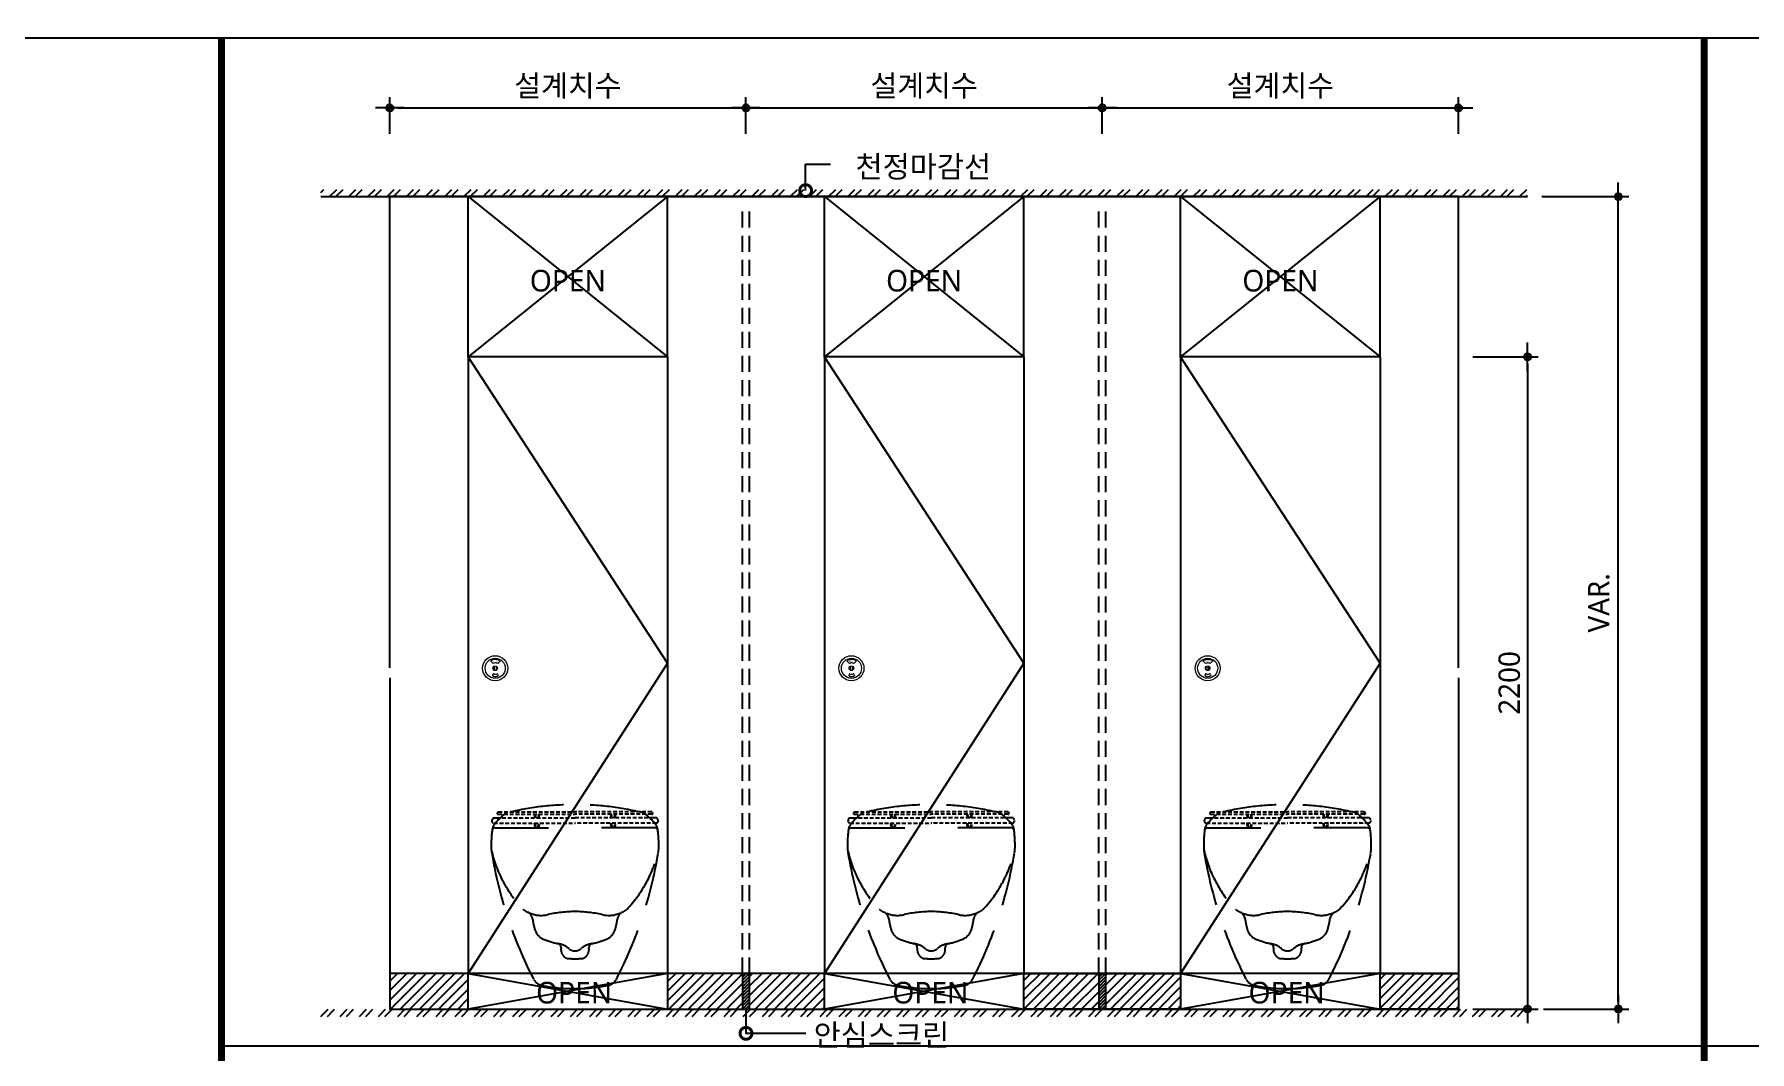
# Model space of a CAD drawing. Extents: x -256 to 8104, y -176 to 5714.
# Drawn here: x 2221 to 4629, y 4116 to 5543 of the extents above; entities that cross this region are included whole.
import ezdxf
from ezdxf.enums import TextEntityAlignment as Align

# ---------------------------------------------------------------- set-up
doc = ezdxf.new("R2010")
doc.units = 0
doc.header["$LTSCALE"] = 30
doc.linetypes.add('HIDDEN', pattern=[0.375, 0.25, -0.125])
doc.layers.get('0').update_dxf_attribs({"linetype": 'CONTINUOUS'})
doc.layers.get('DEFPOINTS').update_dxf_attribs({"linetype": 'CONTINUOUS'})
for name, color, linetype in [('DIM', 7, 'CONTINUOUS'), ('HAT', 8, 'CONTINUOUS'), ('HID', 9, 'HIDDEN'), ('문자', 3, 'CONTINUOUS'), ('부자재', 4, 'CONTINUOUS'), ('잠금쇠(회전형)', 4, 'CONTINUOUS'), ('치수', 1, 'CONTINUOUS'), ('판넬', 2, 'CONTINUOUS'), ('해치', 8, 'CONTINUOUS')]:
    doc.layers.add(name, color=color, linetype=linetype)
doc.styles.add('HDW', font='gulim.ttc')
doc.styles.add('돋움', font='malgun.ttf')
doc.dimstyles.new('10', dxfattribs={"dimscale": 10, "dimtxt": 3, "dimasz": 1, "dimexe": 1.5, "dimexo": 2, "dimgap": 1, "dimtad": 1, "dimdec": 0, "dimlunit": 6, "dimtxsty": '돋움', "dimblk": 'DIMDOT', "dimcen": -1, "dimdle": 1.5, "dimclrt": 3, "dimazin": 3, "dimtfac": 1, "dimtdec": 0, "dimtix": 1, "dimtmove": 2, "dimatfit": 3, "dimldrblk": 'DIMDOT', "dimarcsym": 0})

# ---------------------------------------------------------------- blocks, each defined once
blk = doc.blocks.new('DIMDOT')
at = {"linetype": 'Continuous'}
blk.add_line((-2, 0), (2, 0), dxfattribs=at)
for radius in [0.5, 0.25]:
    blk.add_circle((0, 0), radius, dxfattribs=at)
blk = doc.blocks.new('*D584')
at = {"layer": 'DEFPOINTS', "color": 0}
for p in [(31541.7, -1384.1), (31041.7, -1440.4), (31541.7, -1440.4)]:
    blk.add_point(p, dxfattribs=at)
at = {"layer": 'DIM', "color": 0, "lineweight": -2, "ltscale": 10}
for p, q in [((31041.7, -1420.4), (31041.7, -1369.1)), ((31541.7, -1420.4), (31541.7, -1369.1)), ((31051.7, -1384.1), (31531.7, -1384.1))]:
    blk.add_line(p, q, dxfattribs=at)
at = {"layer": 'DIM', "color": 0, "lineweight": -2, "xscale": 10, "yscale": 10, "zscale": 10, "rotation": 180}
blk.add_blockref('DIMDOT', (31041.7, -1384.1), dxfattribs=at)
at = {"layer": 'DIM', "color": 0, "lineweight": -2, "xscale": 10, "yscale": 10, "zscale": 10}
blk.add_blockref('DIMDOT', (31541.7, -1384.1), dxfattribs=at)
at = {"layer": 'DIM', "color": 3, "insert": (31291.7, -1354.4), "char_height": 30, "attachment_point": 5, "style": '돋움'}
blk.add_mtext('설계치수', dxfattribs=at)
blk = doc.blocks.new('*D585')
at = {"layer": 'DEFPOINTS', "color": 0}
for p in [(32041.7, -1384.1), (31541.7, -1440.4), (32041.7, -1440.4)]:
    blk.add_point(p, dxfattribs=at)
at = {"layer": 'DIM', "color": 0, "lineweight": -2, "ltscale": 10}
for p, q in [((31541.7, -1420.4), (31541.7, -1369.1)), ((32041.7, -1420.4), (32041.7, -1369.1)), ((31551.7, -1384.1), (32031.7, -1384.1))]:
    blk.add_line(p, q, dxfattribs=at)
at = {"layer": 'DIM', "color": 0, "lineweight": -2, "xscale": 10, "yscale": 10, "zscale": 10, "rotation": 180}
blk.add_blockref('DIMDOT', (31541.7, -1384.1), dxfattribs=at)
at = {"layer": 'DIM', "color": 0, "lineweight": -2, "xscale": 10, "yscale": 10, "zscale": 10}
blk.add_blockref('DIMDOT', (32041.7, -1384.1), dxfattribs=at)
at = {"layer": 'DIM', "color": 3, "insert": (31791.7, -1354.4), "char_height": 30, "attachment_point": 5, "style": '돋움'}
blk.add_mtext('설계치수', dxfattribs=at)
blk = doc.blocks.new('*D586')
at = {"layer": 'DEFPOINTS', "color": 0}
for p in [(32541.7, -1384.1), (32041.7, -1440.4), (32541.7, -1440.4)]:
    blk.add_point(p, dxfattribs=at)
at = {"layer": 'DIM', "color": 0, "lineweight": -2, "ltscale": 10}
for p, q in [((32041.7, -1420.4), (32041.7, -1369.1)), ((32541.7, -1420.4), (32541.7, -1369.1)), ((32051.7, -1384.1), (32531.7, -1384.1))]:
    blk.add_line(p, q, dxfattribs=at)
at = {"layer": 'DIM', "color": 0, "lineweight": -2, "xscale": 10, "yscale": 10, "zscale": 10, "rotation": 180}
blk.add_blockref('DIMDOT', (32041.7, -1384.1), dxfattribs=at)
at = {"layer": 'DIM', "color": 0, "lineweight": -2, "xscale": 10, "yscale": 10, "zscale": 10}
blk.add_blockref('DIMDOT', (32541.7, -1384.1), dxfattribs=at)
at = {"layer": 'DIM', "color": 3, "insert": (32291.7, -1354.4), "char_height": 30, "attachment_point": 5, "style": '돋움'}
blk.add_mtext('설계치수', dxfattribs=at)
blk = doc.blocks.new('*D587')
at = {"layer": 'DEFPOINTS', "color": 0}
for p in [(32541.7, -1733.3), (32541.7, -2648.3), (32638.6, -2648.3)]:
    blk.add_point(p, dxfattribs=at)
at = {"layer": 'DIM', "color": 0, "lineweight": -2, "ltscale": 10}
for p, q in [((32561.7, -1733.3), (32653.6, -1733.3)), ((32638.6, -1743.3), (32638.6, -2638.3)), ((32561.7, -2648.3), (32653.6, -2648.3))]:
    blk.add_line(p, q, dxfattribs=at)
at = {"layer": 'DIM', "color": 0, "lineweight": -2, "xscale": 10, "yscale": 10, "zscale": 10}
for p, rotation in [((32638.6, -1733.3), 90), ((32638.6, -2648.3), 270)]:
    blk.add_blockref('DIMDOT', p, dxfattribs=dict(at, rotation=rotation))
at = {"layer": 'DIM', "color": 3, "insert": (32613.1, -2190.8), "char_height": 30, "attachment_point": 5, "rotation": 90, "style": '돋움'}
blk.add_mtext('2200', dxfattribs=at)
blk = doc.blocks.new('A$C460A2A32')
at = {"color": 0}
for p, q in [((2.8, 20), (0.5, 16)), ((2.8, 20), (8.6, 20)), ((3.9, 10), (162.3, 10)), ((8.6, 20), (162.3, 20)), ((12.8, 32), (11.2, 30.4)), ((12.6, 27), (162.3, 27)), ((12.8, 32), (162.3, 32)), ((311.8, 32), (162.3, 32)), ((312, 27), (162.3, 27)), ((316, 20), (162.3, 20)), ((320.7, 10), (162.3, 10)), ((311.8, 32), (313.4, 30.4)), ((321.8, 20), (316, 20)), ((321.8, 20), (324.1, 16))]:
    blk.add_line(p, q, dxfattribs=at)
for centre, radius, start, end in [((3.9, 14), 4, 150.0107, 270), ((12.6, 29), 2, 135, 270), ((108.9, 28.2), 26, 182.6717, 198.4118), ((108.9, 10), 26, 180, 202.6199), ((107.4, 28.2), 23, 183.0205, 200.9186), ((107.4, 10), 23, 180, 205.7715), ((68.6, 10), 23, 334.2285, 0), ((68.6, 28.2), 23, 339.0814, 356.9795), ((67.1, 10), 26, 337.3801, 0), ((67.1, 28.2), 26, 341.5882, 357.3283), ((257.5, 28.2), 26, 182.6717, 198.4118), ((257.5, 10), 26, 180, 202.6199), ((256, 28.2), 23, 183.0205, 200.9186), ((256, 10), 23, 180, 205.7715), ((217.2, 10), 23, 334.2285, 0), ((217.2, 28.2), 23, 339.0814, 356.9795), ((215.7, 10), 26, 337.3801, 0), ((215.7, 28.2), 26, 341.5882, 357.3283), ((312, 29), 2, 270, 45), ((320.7, 14), 4, 270, 29.9893)]:
    blk.add_arc(centre, radius, start, end, dxfattribs=at)
blk = doc.blocks.new('_DOTSMALL')
at = {"color": 0, "linetype": 'ByBlock', "const_width": 0.5}
blk.add_lwpolyline([(-0.0625, 0, 1), (0.0625, 0, 1)], format="xyb", close=True, dxfattribs=at)
blk = doc.blocks.new('A$C63EC304E')
at = {"layer": '치수', "color": 1, "xscale": 2.5, "yscale": 2.5, "zscale": 2.5, "rotation": 234.3098741996962}
blk.add_blockref('_DOTSMALL', (0.31, 0.31), dxfattribs=at)
blk = doc.blocks.new('A$C2BC9653E')
at = {"layer": '치수', "xscale": 0.3333333333333333, "yscale": 0.3333333333333333, "zscale": 0.3333333333333333}
blk.add_blockref('A$C63EC304E', (0, 0), dxfattribs=at)
blk = doc.blocks.new('A$C7FC71301')
at = {"layer": '치수', "rotation": 180}
blk.add_blockref('A$C2BC9653E', (0.208, 0.208), dxfattribs=at)
blk = doc.blocks.new('A$C4A20372B')
at = {"layer": '치수'}
blk.add_blockref('A$C7FC71301', (0, 0), dxfattribs=at)
blk = doc.blocks.new('A$C566469F5')
at = {"layer": '치수'}
blk.add_blockref('A$C4A20372B', (0, 0), dxfattribs=at)
blk = doc.blocks.new('A$C7E317CD4')
at = {"layer": '해치', "xscale": 2, "yscale": 2, "zscale": 2}
blk.add_blockref('A$C566469F5', (0, 0), dxfattribs=at)
blk = doc.blocks.new('A$C601D7F27')
at = {"layer": '치수'}
blk.add_blockref('A$C7E317CD4', (0, 0), dxfattribs=at)
blk = doc.blocks.new('A$C38802C08')
at = {"layer": '치수'}
blk.add_blockref('A$C601D7F27', (0, 0), dxfattribs=at)
blk = doc.blocks.new('*D604')
at = {"layer": 'DEFPOINTS', "color": 0}
for p in [(32638.6, -1508.5), (32766, -1508.5), (32641.1, -2648.3)]:
    blk.add_point(p, dxfattribs=at)
at = {"layer": 'DIM', "color": 0, "lineweight": -2, "ltscale": 10}
for p, q in [((32658.6, -1508.5), (32781, -1508.5)), ((32766, -2638.3), (32766, -1518.5)), ((32661.1, -2648.3), (32781, -2648.3))]:
    blk.add_line(p, q, dxfattribs=at)
at = {"layer": 'DIM', "color": 0, "lineweight": -2, "xscale": 10, "yscale": 10, "zscale": 10}
for p, rotation in [((32766, -1508.5), 90), ((32766, -2648.3), 270)]:
    blk.add_blockref('DIMDOT', p, dxfattribs=dict(at, rotation=rotation))
at = {"layer": 'DIM', "color": 3, "insert": (32738.7, -2078.4), "char_height": 30, "attachment_point": 5, "rotation": 90, "style": '돋움'}
blk.add_mtext('VAR.', dxfattribs=at)
blk = doc.blocks.new('AURA_23', base_point=(28321.5, -6824.2))
h = blk.add_hatch()
h.set_pattern_fill('ANSI31', color=3, scale=3, angle=180)
h.set_pattern_definition([(225, (28359.996, -7000), (6.735192, -6.735192), [])])
h.paths.add_polyline_path([(31151.7, -2598.3), (31041.7, -2598.3), (31041.7, -2648.3), (31151.7, -2648.3)])
h.paths.add_polyline_path([(31536.7, -2598.3), (31431.7, -2598.3), (31431.7, -2648.3), (31536.7, -2648.3)])
h.paths.add_polyline_path([(31651.7, -2598.3), (31546.7, -2598.3), (31546.7, -2648.3), (31651.7, -2648.3)])
h.paths.add_polyline_path([(32036.7, -2598.3), (31931.7, -2598.3), (31931.7, -2648.3), (32036.7, -2648.3)])
h.paths.add_polyline_path([(32151.7, -2598.3), (32046.7, -2598.3), (32046.7, -2648.3), (32151.7, -2648.3)])
h.paths.add_polyline_path([(32541.7, -2598.3), (32431.7, -2598.3), (32431.7, -2648.3), (32541.7, -2648.3)])
h = blk.add_hatch()
h.set_pattern_fill('ANSI31', color=2, style=0)
h.set_pattern_definition([(45, (28359.9965, -7000), (-2.245064, 2.245064), [])])
h.paths.add_polyline_path([(31546.7, -2598.3), (31536.7, -2598.3), (31536.7, -2648.3), (31546.7, -2648.3)])
h = blk.add_hatch()
h.set_pattern_fill('ANSI31', color=2, style=0)
h.set_pattern_definition([(45, (28859.9965, -7000), (-2.245064, 2.245064), [])])
h.paths.add_polyline_path([(32046.7, -2598.3), (32036.7, -2598.3), (32036.7, -2648.3), (32046.7, -2648.3)])
at = {"layer": 'HAT'}
h = blk.add_hatch(dxfattribs=at)
h.set_pattern_fill('ANSI32', color=256, scale=2, style=0)
h.set_pattern_definition([(45, (19705.627, -7141.476), (-13.470384, 13.470384), []), (45, (19714.607, -7141.476), (-13.470384, 13.470384), [])])
h.paths.add_polyline_path([(30945, -1498.5), (32638.6, -1498.5), (32638.6, -1508.5), (30945, -1508.5)])
h = blk.add_hatch(dxfattribs=at)
h.set_pattern_fill('ANSI32', color=256, scale=2, style=0)
h.set_pattern_definition([(45, (19705.627, -6959.496), (-13.470384, 13.470384), []), (45, (19714.607, -6959.496), (-13.470384, 13.470384), [])])
h.paths.add_polyline_path([(30945, -2658.7), (32638.6, -2658.7), (32638.6, -2648.7), (30945, -2648.7)])
at = {"color": 2}
for p, q in [((30945, -1508.5), (32638.6, -1508.5)), ((31431.7, -2598.3), (31431.7, -2648.3)), ((31536.7, -2598.3), (31536.7, -2648.3)), ((32036.7, -2598.3), (32036.7, -2648.3)), ((32151.7, -2598.3), (32151.7, -2648.3))]:
    blk.add_line(p, q, dxfattribs=at)
for p, q in [((31041.7, -2169.6), (31041.7, -1508.5)), ((32541.7, -2169.6), (32541.7, -1508.5)), ((31041.7, -2183.4), (31041.7, -2648.3)), ((32541.7, -2183.4), (32541.7, -2648.3)), ((31041.7, -2648.3), (32541.7, -2648.3))]:
    blk.add_line(p, q)
at = {"color": 8}
blk.add_line((30805.6, -2700.1), (34153.5, -2700.1), dxfattribs=at)
at = {"color": 2}
for points in [[(28320.8, -1285.8), (35573.1, -1285.8), (35573.1, -6824.2), (28320.8, -6824.2)], [(28320.8, -1285.8), (35573.1, -1285.8), (35573.1, -6824.2), (28320.8, -6824.2)], [(28320.8, -1285.8), (36302.7, -1285.8), (36302.7, -6824.2), (28320.8, -6824.2)], [(31151.7, -2598.3), (31041.7, -2598.3), (31041.7, -2648.3), (31151.7, -2648.3)], [(31651.7, -2598.3), (31431.7, -2598.3), (31431.7, -2648.3), (31651.7, -2648.3)], [(31546.7, -2598.3), (31536.7, -2598.3), (31536.7, -2648.3), (31546.7, -2648.3)], [(31931.7, -2598.3), (32151.7, -2598.3), (32151.7, -2648.3), (31931.7, -2648.3)], [(32046.7, -2598.3), (32036.7, -2598.3), (32036.7, -2648.3), (32046.7, -2648.3)], [(32431.7, -2598.3), (32541.7, -2598.3), (32541.7, -2648.3), (32431.7, -2648.3)]]:
    blk.add_lwpolyline(points, close=True, dxfattribs=at)
at = {"color": 8, "const_width": 10}
for points in [[(30805.6, -4055), (30805.6, -1285.8)], [(32886.6, -4055), (32886.6, -1285.8)]]:
    blk.add_lwpolyline(points, dxfattribs=at)
at = {"layer": 'HID', "ltscale": 3}
for p, q in [((31536.7, -2598.3), (31536.7, -1519.5)), ((31546.7, -2598.3), (31546.7, -1519.5)), ((32036.7, -2598.3), (32036.7, -1519.5)), ((32046.7, -2598.3), (32046.7, -1519.5))]:
    blk.add_line(p, q, dxfattribs=at)
at = {"layer": 'HID', "ltscale": 10}
for p, q in [((31189.5, -2394.2), (31301.7, -2394.2)), ((31413.9, -2394.2), (31301.7, -2394.2)), ((31689.5, -2394.2), (31801.7, -2394.2)), ((31913.9, -2394.2), (31801.7, -2394.2)), ((32189.5, -2394.2), (32301.7, -2394.2)), ((32413.9, -2394.2), (32301.7, -2394.2))]:
    blk.add_line(p, q, dxfattribs=at)
for centre, radius, start, end in [((31259.3, -2445), 90, 128.0065, 143.1013), ((31207.6, -2378.8), 6, 103.9579, 128.0065), ((31301.7, -2764.6), 403.1, 76.2923, 103.7077), ((31395.8, -2378.8), 6, 51.9935, 76.0421), ((31344.1, -2445), 90, 36.8987, 51.9935), ((31759.3, -2445), 90, 128.0065, 143.1013), ((31707.6, -2378.8), 6, 103.9579, 128.0065), ((31801.7, -2764.6), 403.1, 76.2923, 103.7077), ((31895.8, -2378.8), 6, 51.9935, 76.0421), ((31844.1, -2445), 90, 36.8987, 51.9935), ((32259.3, -2445), 90, 128.0065, 143.1013), ((32207.6, -2378.8), 6, 103.9579, 128.0065), ((32301.7, -2764.6), 403.1, 76.2923, 103.7077), ((32395.8, -2378.8), 6, 51.9935, 76.0421), ((32344.1, -2445), 90, 36.8987, 51.9935), ((31364.1, -2418.7), 180, 172.4918, 181.055), ((31189.5, -2398.4), 4.2, 90, 173.3826), ((31194.6, -2396.3), 9, 143.1013, 172.4918), ((31413.9, -2398.4), 4.2, 6.6174, 90), ((31408.8, -2396.3), 9, 7.5082, 36.8987), ((31239.3, -2418.7), 180, 358.945, 7.5082), ((31864.1, -2418.7), 180, 172.4918, 181.055), ((31689.5, -2398.4), 4.2, 90, 173.3826), ((31694.6, -2396.3), 9, 143.1013, 172.4918), ((31913.9, -2398.4), 4.2, 6.6174, 90), ((31908.8, -2396.3), 9, 7.5082, 36.8987), ((31739.3, -2418.7), 180, 358.945, 7.5082), ((32364.1, -2418.7), 180, 172.4918, 181.055), ((32189.5, -2398.4), 4.2, 90, 173.3826), ((32194.6, -2396.3), 9, 143.1013, 172.4918), ((32413.9, -2398.4), 4.2, 6.6174, 90), ((32408.8, -2396.3), 9, 7.5082, 36.8987), ((32239.3, -2418.7), 180, 358.945, 7.5082), ((31226.1, -2421.2), 42, 181.055, 190.5892), ((31357, -2386.2), 177, 192.809, 223.5419), ((31779.1, -2331), 602.3, 189.3568, 207.2383), ((30824.3, -2331), 602.3, 332.7617, 350.6432), ((31246.4, -2386.2), 177, 316.4581, 347.191), ((31377.3, -2421.2), 42, 349.4108, 358.945), ((31726.1, -2421.2), 42, 181.055, 190.5892), ((31857, -2386.2), 177, 192.809, 223.5419), ((32279.1, -2331), 602.3, 189.3568, 207.2383), ((31324.3, -2331), 602.3, 332.7617, 350.6432), ((31746.4, -2386.2), 177, 316.4581, 347.191), ((31877.3, -2421.2), 42, 349.4108, 358.945), ((32226.1, -2421.2), 42, 181.055, 190.5892), ((32357, -2386.2), 177, 192.809, 223.5419), ((32779.1, -2331), 602.3, 189.3568, 207.2383), ((31824.3, -2331), 602.3, 332.7617, 350.6432), ((32246.4, -2386.2), 177, 316.4581, 347.191), ((32377.3, -2421.2), 42, 349.4108, 358.945), ((31254.3, -2474.9), 42, 232.3598, 243.5689), ((31230.3, -2523.3), 12, 6.9609, 63.5689), ((31254.3, -2474.9), 42, 248.0565, 282.8609), ((31332.6, -2510.8), 91.1, 186.9609, 196.5836), ((31301.7, -2682.6), 171, 90, 102.8609), ((31301.7, -2682.6), 171, 77.1391, 90), ((31349.1, -2474.9), 42, 257.1391, 291.9435), ((31270.9, -2510.8), 91.1, 343.4164, 353.0391), ((31373.2, -2523.3), 12, 116.4311, 173.0391), ((31349.1, -2474.9), 42, 296.4311, 307.6402), ((31754.3, -2474.9), 42, 232.3598, 243.5689), ((31730.3, -2523.3), 12, 6.9609, 63.5689), ((31754.3, -2474.9), 42, 248.0565, 282.8609), ((31832.6, -2510.8), 91.1, 186.9609, 196.5836), ((31801.7, -2682.6), 171, 90, 102.8609), ((31801.7, -2682.6), 171, 77.1391, 90), ((31849.1, -2474.9), 42, 257.1391, 291.9435), ((31770.9, -2510.8), 91.1, 343.4164, 353.0391), ((31873.2, -2523.3), 12, 116.4311, 173.0391), ((31849.1, -2474.9), 42, 296.4311, 307.6402), ((32254.3, -2474.9), 42, 232.3598, 243.5689), ((32230.3, -2523.3), 12, 6.9609, 63.5689), ((32254.3, -2474.9), 42, 248.0565, 282.8609), ((32332.6, -2510.8), 91.1, 186.9609, 196.5836), ((32301.7, -2682.6), 171, 90, 102.8609), ((32301.7, -2682.6), 171, 77.1391, 90), ((32349.1, -2474.9), 42, 257.1391, 291.9435), ((32270.9, -2510.8), 91.1, 343.4164, 353.0391), ((32373.2, -2523.3), 12, 116.4311, 173.0391), ((32349.1, -2474.9), 42, 296.4311, 307.6402), ((31265.4, -2530.8), 21, 196.5836, 247.6201), ((31301.7, -2442.7), 116.3, 247.6201, 258.9228), ((31301.7, -2442.7), 116.3, 281.0772, 292.3799), ((31338, -2530.8), 21, 292.3799, 343.4164), ((31765.4, -2530.8), 21, 196.5836, 247.6201), ((31801.7, -2442.7), 116.3, 247.6201, 258.9228), ((31801.7, -2442.7), 116.3, 281.0772, 292.3799), ((31838, -2530.8), 21, 292.3799, 343.4164), ((32265.4, -2530.8), 21, 196.5836, 247.6201), ((32301.7, -2442.7), 116.3, 247.6201, 258.9228), ((32301.7, -2442.7), 116.3, 281.0772, 292.3799), ((32338, -2530.8), 21, 292.3799, 343.4164), ((31276.2, -2562.3), 6, 0, 77.9673), ((31273.6, -2586.3), 30, 49.4621, 78.9228), ((31295.6, -2564.7), 13.6, 169.8446, 248.5821), ((31301.7, -2553.4), 13.3, 229.4621, 270), ((31301.7, -2553.4), 13.3, 270, 310.5379), ((31329.8, -2586.3), 30, 101.0772, 130.5379), ((31307.8, -2564.7), 13.6, 291.4179, 10.1554), ((31327.2, -2562.3), 6, 102.0327, 180), ((31776.2, -2562.3), 6, 0, 77.9673), ((31773.6, -2586.3), 30, 49.4621, 78.9228), ((31795.6, -2564.7), 13.6, 169.8446, 248.5821), ((31801.7, -2553.4), 13.3, 229.4621, 270), ((31801.7, -2553.4), 13.3, 270, 310.5379), ((31829.8, -2586.3), 30, 101.0772, 130.5379), ((31807.8, -2564.7), 13.6, 291.4179, 10.1554), ((31827.2, -2562.3), 6, 102.0327, 180), ((32276.2, -2562.3), 6, 0, 77.9673), ((32273.6, -2586.3), 30, 49.4621, 78.9228), ((32295.6, -2564.7), 13.6, 169.8446, 248.5821), ((32301.7, -2553.4), 13.3, 229.4621, 270), ((32301.7, -2553.4), 13.3, 270, 310.5379), ((32329.8, -2586.3), 30, 101.0772, 130.5379), ((32307.8, -2564.7), 13.6, 291.4179, 10.1554), ((32327.2, -2562.3), 6, 102.0327, 180), ((31301.7, -2406.7), 171, 266.2838, 270), ((31301.7, -2406.7), 171, 270, 273.7162), ((31801.7, -2406.7), 171, 266.2838, 270), ((31801.7, -2406.7), 171, 270, 273.7162), ((32301.7, -2406.7), 171, 266.2838, 270), ((32301.7, -2406.7), 171, 270, 273.7162), ((31259.1, -2597.5), 18, 210.6249, 258.7833), ((31301.7, -2382.7), 237, 258.7833, 270), ((31301.7, -2382.7), 237, 270, 281.2167), ((31344.3, -2597.5), 18, 281.2167, 329.3751), ((31759.1, -2597.5), 18, 210.6249, 258.7833), ((31801.7, -2382.7), 237, 258.7833, 270), ((31801.7, -2382.7), 237, 270, 281.2167), ((31844.3, -2597.5), 18, 281.2167, 329.3751), ((32259.1, -2597.5), 18, 210.6249, 258.7833), ((32301.7, -2382.7), 237, 258.7833, 270), ((32301.7, -2382.7), 237, 270, 281.2167), ((32344.3, -2597.5), 18, 281.2167, 329.3751)]:
    blk.add_arc(centre, radius, start, end, dxfattribs=at)
at = {"layer": '부자재', "color": 3}
blk.add_line((32541.7, -1508.5), (31041.7, -1508.5), dxfattribs=at)
blk.add_line((32541.7, -1508.5), (31041.7, -1508.5), dxfattribs=at)
at = {"layer": '잠금쇠(회전형)', "linetype": 'Continuous', "lineweight": 15}
for p, q in [((31183.1, -2159.6), (31186.8, -2163.5)), ((31196.8, -2159.6), (31193.2, -2163.5)), ((31683.1, -2159.6), (31686.8, -2163.5)), ((31696.8, -2159.6), (31693.2, -2163.5)), ((32183.1, -2159.6), (32186.8, -2163.5)), ((32196.8, -2159.6), (32193.2, -2163.5)), ((31186.4, -2178.8), (31186, -2179.9)), ((31188.3, -2167.2), (31188.3, -2173)), ((31191, -2167.3), (31191, -2173.1)), ((31193.6, -2178.8), (31194, -2179.9)), ((31686.4, -2178.8), (31686, -2179.9)), ((31688.3, -2167.2), (31688.3, -2173)), ((31691, -2167.3), (31691, -2173.1)), ((31693.6, -2178.8), (31694, -2179.9)), ((32186.4, -2178.8), (32186, -2179.9)), ((32188.3, -2167.2), (32188.3, -2173)), ((32191, -2167.3), (32191, -2173.1)), ((32193.6, -2178.8), (32194, -2179.9))]:
    blk.add_line(p, q, dxfattribs=at)
for centre, radius in [((31189.7, -2170.2), 17.6), ((31189.7, -2170.2), 14.1), ((31689.7, -2170.2), 17.6), ((31689.7, -2170.2), 14.1), ((32189.7, -2170.2), 17.6), ((32189.7, -2170.2), 14.1), ((31189.7, -2170.2), 3.21), ((31689.7, -2170.2), 3.21), ((32189.7, -2170.2), 3.21)]:
    blk.add_circle(centre, radius, dxfattribs=at)
for centre, radius, start, end in [((31190, -2171.9), 14.1, 61.0478, 118.9522), ((31190, -2169.5), 6.81, 61.8696, 118.1304), ((31690, -2171.9), 14.1, 61.0478, 118.9522), ((31690, -2169.5), 6.81, 61.8696, 118.1304), ((32190, -2171.9), 14.1, 61.0478, 118.9522), ((32190, -2169.5), 6.81, 61.8696, 118.1304), ((31186.9, -2180.2), 0.98, 160.8571, 255.4685), ((31187.3, -2179.1), 0.98, 72.2332, 160.8571), ((31190, -2168.4), 13.2, 255.4685, 284.5315), ((31190, -2170.8), 7.75, 252.2332, 287.7668), ((31192.6, -2179.1), 0.98, 19.1429, 107.7668), ((31193, -2180.2), 0.98, 284.5315, 19.1429), ((31686.9, -2180.2), 0.98, 160.8571, 255.4685), ((31687.3, -2179.1), 0.98, 72.2332, 160.8571), ((31690, -2168.4), 13.2, 255.4685, 284.5315), ((31690, -2170.8), 7.75, 252.2332, 287.7668), ((31692.6, -2179.1), 0.98, 19.1429, 107.7668), ((31693, -2180.2), 0.98, 284.5315, 19.1429), ((32186.9, -2180.2), 0.98, 160.8571, 255.4685), ((32187.3, -2179.1), 0.98, 72.2332, 160.8571), ((32190, -2168.4), 13.2, 255.4685, 284.5315), ((32190, -2170.8), 7.75, 252.2332, 287.7668), ((32192.6, -2179.1), 0.98, 19.1429, 107.7668), ((32193, -2180.2), 0.98, 284.5315, 19.1429)]:
    blk.add_arc(centre, radius, start, end, dxfattribs=at)
at = {"layer": '치수'}
for p, q in [((31625.4, -1499.9), (31625.4, -1462.8)), ((31625.4, -1462.8), (31660.5, -1462.8)), ((31151.7, -1508.5), (31431.7, -1733.3)), ((31431.7, -1508.5), (31151.7, -1733.3)), ((31651.7, -1508.5), (31931.7, -1733.3)), ((31931.7, -1508.5), (31651.7, -1733.3)), ((32151.7, -1508.5), (32431.7, -1733.3)), ((32431.7, -1508.5), (32151.7, -1733.3)), ((31431.7, -2162.9), (31151.7, -1733.3)), ((31931.7, -2162.9), (31651.7, -1733.3)), ((32431.7, -2162.9), (32151.7, -1733.3)), ((31431.7, -2162.9), (31151.7, -2598.3)), ((31931.7, -2162.9), (31651.7, -2598.3)), ((32431.7, -2162.9), (32151.7, -2598.3)), ((31151.7, -2598.3), (31431.7, -2648.3)), ((31431.7, -2598.3), (31151.7, -2648.3)), ((31651.7, -2598.3), (31931.7, -2648.3)), ((31931.7, -2598.3), (31651.7, -2648.3)), ((32151.7, -2598.3), (32431.7, -2648.3)), ((32431.7, -2598.3), (32151.7, -2648.3)), ((31541.7, -2648.3), (31541.7, -2682.5)), ((31625.8, -2682.5), (31541.7, -2682.5))]:
    blk.add_line(p, q, dxfattribs=at)
at = {"layer": '판넬', "color": 3}
for p, q in [((31151.7, -1698.3), (31151.7, -1508.5)), ((31431.7, -1733.3), (31431.7, -1508.5)), ((31651.7, -1733.3), (31651.7, -1508.5)), ((31931.7, -1733.3), (31931.7, -1508.5)), ((32151.7, -1733.3), (32151.7, -1508.5)), ((32431.7, -1733.3), (32431.7, -1508.5)), ((31151.7, -1733.3), (31151.7, -1519.5)), ((31151.7, -2598.3), (31041.7, -2598.3)), ((31651.7, -2598.3), (31431.7, -2598.3)), ((31651.7, -2598.3), (31551.7, -2598.3)), ((32151.7, -2598.3), (31931.7, -2598.3)), ((32541.7, -2598.3), (32431.7, -2598.3))]:
    blk.add_line(p, q, dxfattribs=at)
at = {"layer": '판넬'}
for p, q in [((31431.7, -1733.3), (31151.7, -1733.3)), ((31151.7, -1733.3), (31151.7, -2598.3)), ((31431.7, -1733.3), (31431.7, -2555.2)), ((31931.7, -1733.3), (31651.7, -1733.3)), ((31651.7, -1733.3), (31651.7, -2598.3)), ((31931.7, -1733.3), (31931.7, -1745.7)), ((32431.7, -1733.3), (32151.7, -1733.3)), ((32151.7, -1733.3), (32151.7, -2598.3)), ((32431.7, -1733.3), (32431.7, -1745.7)), ((31931.7, -1745.7), (31931.7, -2555.2)), ((32431.7, -1745.7), (32431.7, -2555.2)), ((31431.7, -2555.2), (31431.7, -2598.3)), ((31931.7, -2555.2), (31931.7, -2598.3)), ((32431.7, -2555.2), (32431.7, -2598.3)), ((31431.7, -2598.3), (31151.7, -2598.3)), ((31931.7, -2598.3), (31651.7, -2598.3)), ((32431.7, -2598.3), (32151.7, -2598.3))]:
    blk.add_line(p, q, dxfattribs=at)
at = {"layer": '판넬', "color": 4}
blk.add_line((32151.7, -2598.3), (32051.7, -2598.3), dxfattribs=at)
at = {"layer": 'HID', "ltscale": 10, "xscale": 0.7200000000011642, "yscale": 0.7200000000011642, "zscale": 0.7200000000011642}
for p in [(31184.9, -2394.5), (31684.9, -2394.5), (32184.9, -2394.5)]:
    blk.add_blockref('A$C460A2A32', p, dxfattribs=at)
at = {"layer": '해치', "xscale": -20, "yscale": 20, "zscale": 20, "rotation": 180}
blk.add_blockref('A$C38802C08', (31621.2, -1495.9), dxfattribs=at)
at = {"layer": '해치', "xscale": -20, "yscale": 20, "zscale": 20}
blk.add_blockref('A$C38802C08', (31545.9, -2686.6), dxfattribs=at)
at = {"layer": '문자', "style": '돋움'}
for s, p in [('천정마감선', (31790.6, -1466.2)), ('OPEN', (31291.7, -1626.4)), ('OPEN', (31791.7, -1626.4)), ('OPEN', (32291.7, -1626.4)), ('OPEN', (31300.5, -2625.3)), ('OPEN', (31800.5, -2625.3)), ('OPEN', (32300.5, -2625.3)), ('안심스크린', (31731.9, -2684.2))]:
    blk.add_text(s, height=30.34, dxfattribs=at).set_placement(p, align=Align.MIDDLE)
at = {"layer": '잠금쇠(회전형)', "linetype": 'Continuous', "lineweight": 15, "style": 'HDW', "width": 0.659278}
for p, p2 in [((31186.8, -2161.6), (31193, -2161.6)), ((31686.8, -2161.6), (31693, -2161.6)), ((32186.8, -2161.6), (32193, -2161.6))]:
    blk.add_text('사용중', height=2.3, dxfattribs=at).set_placement(p, p2, align=Align.FIT)
at = {"layer": 'DIM', "ltscale": 10}
for base, p1, p2, picture, middle in [((31541.7, -1384.1), (31041.7, -1440.4), (31541.7, -1440.4), '*D584', (31291.7, -1354.4)), ((32041.7, -1384.1), (31541.7, -1440.4), (32041.7, -1440.4), '*D585', (31791.7, -1354.4)), ((32541.7, -1384.1), (32041.7, -1440.4), (32541.7, -1440.4), '*D586', (32291.7, -1354.4))]:
    dim = blk.add_linear_dim(base=base, p1=p1, p2=p2, text='설계치수', dimstyle='10', override={"dimtxsty": '돋움'}, dxfattribs=at)
    dim.commit()
    dim.dimension.update_dxf_attribs({"geometry": picture, "text_midpoint": middle})
dim = blk.add_linear_dim(base=(32766, -1508.5), p1=(32641.1, -2648.3), p2=(32638.6, -1508.5), angle=90, text='VAR.', dimstyle='10', dxfattribs=at)
dim.commit()
dim.dimension.update_dxf_attribs({"geometry": '*D604', "text_midpoint": (32738.7, -2078.4), "dimtype": 160})
dim = blk.add_linear_dim(base=(32638.6, -2648.3), p1=(32541.7, -1733.3), p2=(32541.7, -2648.3), angle=90, text='2200', dimstyle='10', override={"dimtxt": 3, "dimtxsty": '돋움'}, dxfattribs=at)
dim.commit()
dim.dimension.update_dxf_attribs({"geometry": '*D587', "text_midpoint": (32613.1, -2190.8)})

msp = doc.modelspace()

# ---------------------------------------------------------------- block references
msp.add_blockref('AURA_23', (0, 0))

doc.saveas('drawing.dxf')
